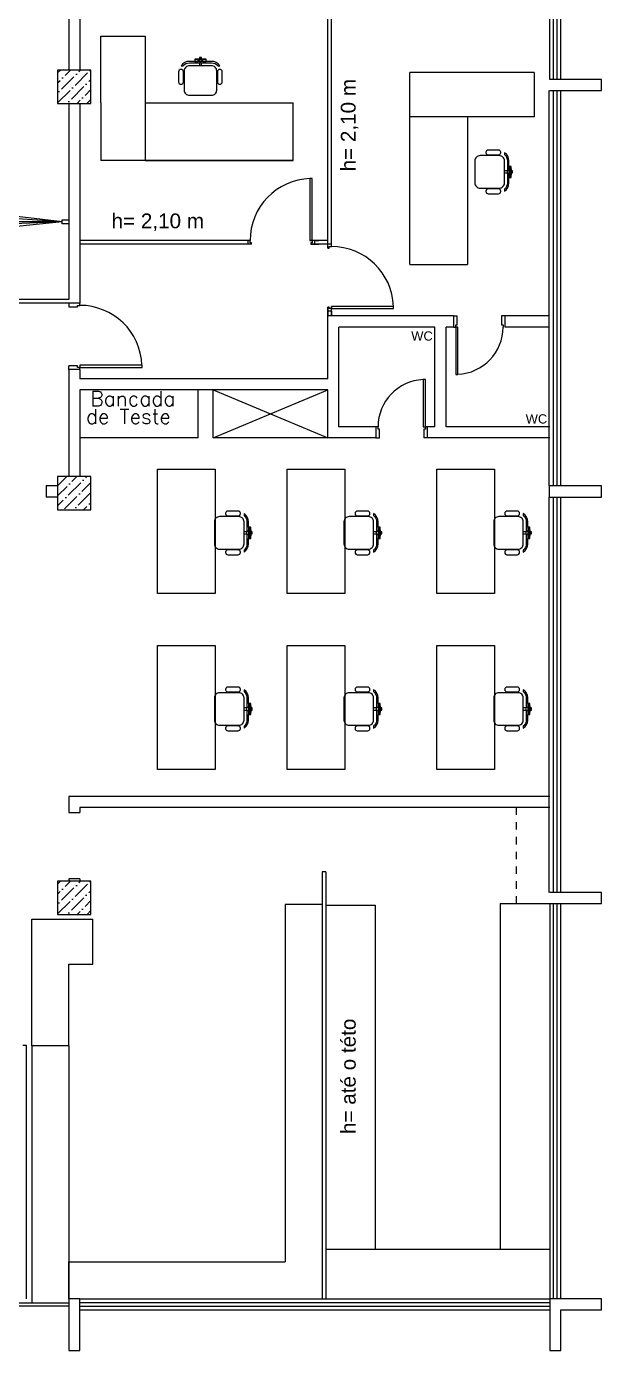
# Model space of a CAD drawing. Extents: x 97.2 to 178.4, y 268.6 to 301.5.
# Drawn here: x 170.61 to 178.38, y 272.59 to 290.51 of the extents above; entities that cross this region are included whole.
import ezdxf

# ---------------------------------------------------------------- set-up
doc = ezdxf.new("R2010")
doc.units = 0
doc.header["$MEASUREMENT"] = 0
doc.linetypes.add('ACAD_ISO03W100', pattern=[30, 12, -18])
for name, color, linetype in [('COTA', 4, 'CONTINUOUS'), ('COTAS', 8, 'CONTINUOUS'), ('DIVISORIA', 1, 'CONTINUOUS'), ('DIVISÓRIA', 1, 'CONTINUOUS'), ('FORMATO', 7, 'CONTINUOUS'), ('JANELA-ESQUADRIAS', 11, 'CONTINUOUS'), ('MOBIL', 7, 'CONTINUOUS'), ('MOBIL-I', 251, 'CONTINUOUS'), ('MÓVEIS', 21, 'CONTINUOUS'), ('PAREDE-ALVENARIA', 7, 'CONTINUOUS'), ('PILAR', 5, 'CONTINUOUS'), ('PISO-NOVO', 8, 'CONTINUOUS'), ('PISOS', 9, 'CONTINUOUS'), ('TEXTO', 8, 'CONTINUOUS'), ('VIDRO', 4, 'CONTINUOUS')]:
    doc.layers.add(name, color=color, linetype=linetype)
doc.styles.add('80CL', font='SIMPLEX', dxfattribs={"bigfont": 'SIMP'})
doc.styles.get("Standard").update_dxf_attribs({"font": 'arial.ttf'})

# ---------------------------------------------------------------- blocks, each defined once
blk = doc.blocks.new('CAD_SECR')
at = {"layer": 'MOBIL'}
for p, q in [((-0.03, -0.05), (-0.03, -0.03)), ((-0.015, -0.05), (-0.03, -0.05)), ((-0.015, -0.05), (-0.015, -0.03)), ((0.015, -0.05), (0.015, -0.03)), ((0.03, -0.03), (0.015, -0.03)), ((0.03, -0.05), (0.015, -0.05)), ((0.03, -0.05), (0.03, -0.03))]:
    blk.add_line(p, q, dxfattribs=at)
for points in [[(-0.015, -0.11), (-0.15, -0.11, 0.414214), (-0.22, -0.18), (-0.22, -0.44, 0.414214), (-0.15, -0.51), (0.15, -0.51, 0.414214), (0.22, -0.44), (0.22, -0.18, 0.414214), (0.15, -0.11), (0.015, -0.11), (0.015, -0.07), (0.15, -0.07, -0.223888), (0.235, -0.11), (0.26, -0.11, 0.255924), (0.15, -0.05), (0.075, -0.05), (0.075, -0.02), (0.015, -0.015), (0.015, 0), (-0.015, 0), (-0.015, -0.015), (-0.075, -0.02), (-0.075, -0.05), (-0.15, -0.05, 0.255924), (-0.26, -0.11), (-0.235, -0.11, -0.223888), (-0.15, -0.07), (-0.015, -0.07)], [(-0.26, -0.16), (-0.265, -0.16, 0.414214), (-0.295, -0.19), (-0.295, -0.33, 0.414214), (-0.265, -0.36), (-0.26, -0.36, 0.414214), (-0.23, -0.33), (-0.23, -0.19, 0.414214)], [(0.23, -0.19), (0.23, -0.33, 0.414214), (0.26, -0.36), (0.265, -0.36, 0.414214), (0.295, -0.33), (0.295, -0.19, 0.414214), (0.265, -0.16), (0.26, -0.16, 0.414214)]]:
    blk.add_lwpolyline(points, format="xyb", close=True, dxfattribs=at)
blk.add_lwpolyline([(-0.015, -0.03), (-0.03, -0.03)], dxfattribs=at)
at = {"layer": 'MOBIL-I'}
blk.add_line((0.015, -0.015), (-0.015, -0.015), dxfattribs=at)
for points in [[(-0.03, -0.03), (-0.075, -0.03)], [(0.015, -0.03), (-0.015, -0.03)], [(0.075, -0.03), (0.03, -0.03)]]:
    blk.add_lwpolyline(points, dxfattribs=at)
for points in [[(-0.075, -0.05), (-0.03, -0.05, -0.255924)], [(-0.015, -0.05), (0.015, -0.05, -0.255924)], [(0.015, -0.07), (-0.015, -0.07, 0.223888)], [(0.015, -0.11), (-0.015, -0.11, 0.414214)], [(0.03, -0.05), (0.075, -0.05, -0.255924)]]:
    blk.add_lwpolyline(points, format="xyb", dxfattribs=at)
blk = doc.blocks.new('A$C3BE83D3F')
at = {"layer": 'MOBIL-I'}
for p, q in [((0, 0), (0, 1.68)), ((0, 1.68), (0.78, 1.68)), ((0.78, 1.68), (0.78, 0)), ((0.78, 0), (0, 0))]:
    blk.add_line(p, q, dxfattribs=at)
at = {"layer": 'MOBIL-I', "rotation": 269.9999999999999}
blk.add_blockref('CAD_SECR', (1.28, 0.819), dxfattribs=at)
blk = doc.blocks.new('A$C6A08318C')
at = {"layer": 'PILAR'}
h = blk.add_hatch(dxfattribs=at)
h.set_pattern_fill('ANSI36', color=256, scale=0.03, angle=360, style=0)
h.set_pattern_definition([(45, (-123.90419, -270.82809), (0.05051394, 0.185217782), [0.238125, -0.047625, 0, -0.047625])])
h.paths.add_polyline_path([(13, 17.327), (13, 16.877), (13.45, 16.877), (13.45, 17.327)])
h = blk.add_hatch(dxfattribs=at)
h.set_pattern_fill('ANSI36', color=256, scale=0.03, angle=360, style=0)
h.set_pattern_definition([(45, (-129.45242, -313.34922), (0.05051394, 0.185217782), [0.238125, -0.047625, 0, -0.047625])])
h.paths.add_polyline_path([(13, 11.827), (13, 11.377), (13.45, 11.377), (13.45, 11.827)])
h = blk.add_hatch(dxfattribs=at)
h.set_pattern_fill('ANSI36', color=256, scale=0.03, angle=360, style=0)
h.set_pattern_definition([(45, (-123.90419, -281.80545), (0.05051394, 0.185217782), [0.238125, -0.047625, 0, -0.047625])])
h.paths.add_polyline_path([(13, 6.35), (13, 5.9), (13.45, 5.9), (13.45, 6.35)])
at = {"layer": 'COTA', "linetype": 'ACAD_ISO03W100', "ltscale": 0.005}
blk.add_line((19.2, 6.05), (19.2, 7.347), dxfattribs=at)
at = {"layer": 'DIVISORIA', "linetype": 'ACAD_ISO03W100'}
for p, q in [((16.65, 14.97), (16.65, 18.05)), ((16.7, 14.97), (16.7, 18.05))]:
    blk.add_line(p, q, dxfattribs=at)
at = {"layer": 'DIVISORIA'}
for p, q in [((15.6, 15.02), (13.3, 15.02)), ((15.62, 14.97), (13.3, 14.97)), ((16.65, 15.02), (16.41, 15.02)), ((16.47, 14.97), (16.53, 14.97)), ((13.15, 14.224), (11.75, 14.224)), ((13.15, 14.174), (11.75, 14.174)), ((16.573, 6.477), (16.573, 0.7)), ((16.623, 6.477), (16.573, 6.477)), ((16.623, 6.477), (16.623, 0.7)), ((12.65, 5.837), (13.474, 5.837)), ((12.65, 4.123), (12.65, 5.837)), ((13.474, 5.229), (13.474, 5.837)), ((13.15, 4.123), (13.15, 5.229)), ((13.15, 5.229), (13.474, 5.229)), ((12.579, 4.126), (12.529, 4.126)), ((12.579, 0.7), (12.579, 4.126))]:
    blk.add_line(p, q, dxfattribs=at)
at = {"layer": 'DIVISÓRIA'}
for p, q in [((16.65, 14.97), (16.42, 14.97)), ((16.47, 15.02), (16.53, 15.02))]:
    blk.add_line(p, q, dxfattribs=at)
at = {"layer": 'FORMATO'}
for p, q in [((12.35, 0.645), (13.15, 0.645)), ((12.35, 0.605), (13.15, 0.605))]:
    blk.add_line(p, q, dxfattribs=at)
at = {"layer": 'JANELA-ESQUADRIAS'}
for p, q in [((15.57, 15.02), (15.57, 14.97)), ((15.6, 15.02), (15.57, 15.02)), ((15.62, 14.97), (15.57, 14.97)), ((15.6, 14.99), (15.6, 15.02)), ((15.62, 14.99), (15.6, 14.99)), ((15.62, 14.97), (15.62, 14.99)), ((16.44, 14.99), (16.42, 14.99)), ((16.42, 14.99), (16.42, 14.97)), ((16.42, 14.97), (16.47, 14.97)), ((16.44, 15.02), (16.44, 14.99)), ((16.47, 15.02), (16.44, 15.02)), ((16.47, 15.02), (16.47, 14.97)), ((16.7, 14.97), (16.65, 14.97)), ((16.65, 14.92), (16.65, 14.97)), ((16.65, 14.92), (16.67, 14.92)), ((16.67, 14.94), (16.7, 14.94)), ((16.67, 14.92), (16.67, 14.94)), ((16.7, 14.94), (16.7, 14.97)), ((13.15, 14.174), (13.15, 14.124)), ((13.3, 14.174), (13.15, 14.174)), ((13.3, 14.144), (13.3, 14.174)), ((13.15, 14.124), (13.27, 14.124)), ((13.27, 14.124), (13.27, 14.144)), ((13.27, 14.144), (13.3, 14.144)), ((16.65, 14), (16.65, 14.12)), ((16.67, 14.12), (16.65, 14.12)), ((16.65, 14.12), (16.65, 14.07)), ((16.65, 14.07), (16.7, 14.07)), ((16.65, 14.07), (16.65, 14)), ((16.67, 14.1), (16.67, 14.12)), ((16.7, 14.1), (16.67, 14.1)), ((16.7, 14), (16.7, 14.13)), ((16.7, 14.07), (16.7, 14.1)), ((16.7, 14.07), (16.7, 14)), ((18.35, 14), (18.4, 14)), ((18.35, 14), (18.35, 13.85)), ((18.4, 13.88), (18.4, 14)), ((19.05, 14), (19, 14)), ((19, 14), (19, 13.88)), ((19.05, 13.85), (19.05, 14)), ((18.35, 13.85), (18.38, 13.85)), ((18.38, 13.88), (18.4, 13.88)), ((18.38, 13.85), (18.38, 13.88)), ((19, 13.88), (19.02, 13.88)), ((19.02, 13.88), (19.02, 13.85)), ((13.27, 13.324), (13.15, 13.324)), ((13.15, 13.274), (13.15, 13.324)), ((13.3, 13.274), (13.15, 13.274)), ((13.27, 13.304), (13.27, 13.324)), ((13.3, 13.304), (13.27, 13.304)), ((13.3, 13.274), (13.3, 13.304)), ((17.33, 12.5), (17.3, 12.5)), ((17.3, 12.5), (17.3, 12.35)), ((17.33, 12.47), (17.33, 12.5)), ((17.35, 12.47), (17.33, 12.47)), ((17.35, 12.35), (17.35, 12.47)), ((17.97, 12.47), (17.95, 12.47)), ((17.95, 12.47), (17.95, 12.35)), ((18, 12.5), (17.97, 12.5)), ((17.97, 12.5), (17.97, 12.47)), ((18, 12.35), (18, 12.5)), ((17.3, 12.35), (17.35, 12.35)), ((18, 12.35), (17.95, 12.35))]:
    blk.add_line(p, q, dxfattribs=at)
for points in [[(16.44, 15.02), (16.44, 15.86), (16.41, 15.86), (16.41, 15.02)], [(16.7, 14.1), (17.54, 14.1), (17.54, 14.13), (16.7, 14.13)], [(18.38, 13.85), (18.38, 13.21), (18.41, 13.21), (18.41, 13.85)], [(13.3, 13.304), (14.14, 13.304), (14.14, 13.334), (13.3, 13.334)], [(17.97, 12.5), (17.97, 13.14), (17.94, 13.14), (17.94, 12.5)]]:
    blk.add_lwpolyline(points, close=True, dxfattribs=at)
at = {"layer": 'MOBIL'}
for p, q in [((15.1, 13), (16.65, 12.35)), ((16.65, 12.35), (15.1, 12.35))]:
    blk.add_line(p, q, dxfattribs=at)
at = {"layer": 'MOBIL-I'}
for p, q in [((13.582, 16.885), (13.582, 17.785)), ((13.582, 17.785), (14.182, 17.785)), ((17.759, 14.697), (17.759, 17.297)), ((19.439, 17.297), (19.439, 16.697)), ((14.182, 16.885), (16.182, 16.885)), ((19.439, 16.697), (17.759, 16.697)), ((18.539, 16.697), (18.539, 14.697)), ((16.182, 16.105), (13.582, 16.105)), ((17.759, 14.697), (18.539, 14.697)), ((14.9, 12.35), (14.9, 13)), ((15.1, 12.35), (15.1, 13)), ((15.1, 12.35), (16.65, 13)), ((14.9, 12.35), (13.3, 12.35))]:
    blk.add_line(p, q, dxfattribs=at)
at = {"layer": 'MÓVEIS'}
for p, q in [((16.073, 6.035), (16.073, 1.2)), ((16.573, 6.035), (16.073, 6.035)), ((16.623, 6.027), (17.293, 6.027)), ((17.293, 6.027), (17.293, 1.37)), ((18.98, 6.05), (18.98, 1.37)), ((18.98, 6.05), (19.75, 6.05)), ((12.65, 4.123), (12.65, 0.645)), ((13.15, 4.123), (12.65, 4.123)), ((13.15, 4.123), (13.15, 0.7)), ((16.623, 1.37), (19.65, 1.37)), ((13.15, 1.2), (16.073, 1.2)), ((13.15, 0.7), (13.15, 1.2))]:
    blk.add_line(p, q, dxfattribs=at)
at = {"layer": 'PAREDE-ALVENARIA'}
for p, q in [((19.65, 17.2), (19.65, 22.55)), ((19.8, 17.2), (19.8, 22.55)), ((13.15, 18.305), (13.15, 17.327)), ((13.3, 18.05), (13.3, 17.327)), ((19.641, 11.7), (19.641, 17.05)), ((20.35, 17.2), (19.65, 17.2)), ((19.65, 17.05), (20.35, 17.05)), ((19.8, 11.7), (19.8, 17.05)), ((20.35, 17.05), (20.35, 17.2)), ((13.15, 16.877), (13.15, 14.224)), ((13.3, 16.877), (13.3, 14.174)), ((18.35, 14), (16.65, 14)), ((16.65, 13.15), (16.65, 14)), ((19.641, 14), (19.05, 14)), ((18.1, 13.85), (16.8, 13.85)), ((16.8, 12.5), (16.8, 13.85)), ((18.1, 12.5), (18.1, 13.85)), ((18.35, 13.85), (18.25, 13.85)), ((18.25, 12.5), (18.25, 13.85)), ((18.35, 13.85), (18.25, 13.85)), ((19.641, 13.85), (19.05, 13.85)), ((13.15, 13.274), (13.15, 11.827)), ((13.3, 13.274), (13.3, 13.15)), ((16.65, 13.15), (13.3, 13.15)), ((16.65, 13), (13.3, 13)), ((13.3, 13), (13.3, 11.827)), ((16.65, 12.35), (16.65, 13)), ((17.3, 12.5), (16.8, 12.5)), ((18.1, 12.5), (18, 12.5)), ((19.65, 12.5), (18.25, 12.5)), ((17.3, 12.35), (16.65, 12.35)), ((19.65, 12.35), (18, 12.35)), ((13, 11.7), (12.845, 11.7)), ((12.845, 11.7), (12.845, 11.55)), ((20.35, 11.7), (19.641, 11.7)), ((19.641, 11.7), (19.641, 11.55)), ((20.35, 11.55), (20.35, 11.7)), ((13, 11.55), (12.845, 11.55)), ((19.641, 6.2), (19.641, 11.55)), ((19.641, 11.55), (20.35, 11.55)), ((19.8, 6.2), (19.8, 11.55)), ((19.65, 7.497), (13.15, 7.497)), ((13.15, 7.497), (13.15, 7.281)), ((13.15, 7.347), (13.15, 7.281)), ((19.65, 7.347), (13.3, 7.347)), ((13.3, 7.347), (13.3, 7.281)), ((13.15, 7.281), (13.3, 7.281)), ((13.15, 6.381), (13.15, 6.35)), ((13.3, 6.381), (13.15, 6.381)), ((13.3, 6.381), (13.3, 6.35)), ((20.35, 6.2), (19.65, 6.2)), ((20.35, 6.05), (20.35, 6.2)), ((19.65, 6.05), (20.35, 6.05)), ((19.65, 6.05), (19.65, 0.7)), ((19.8, 0.7), (19.8, 6.05)), ((13.3, 0.7), (19.65, 0.7)), ((13.3, 0.55), (19.65, 0.55))]:
    blk.add_line(p, q, dxfattribs=at)
blk.add_lwpolyline([(13.15, 0), (13.3, 0), (13.3, 0.7), (13.15, 0.7)], close=True, dxfattribs=at)
for points in [[(19.8, 0.55), (20.35, 0.55), (20.35, 0.7), (19.65, 0.7), (19.65, 0.55)], [(19.8, 0.7), (19.65, 0.7), (19.65, 0), (19.8, 0), (19.8, 0.55)]]:
    blk.add_lwpolyline(points, dxfattribs=at)
at = {"layer": 'PILAR'}
for points in [[(13, 16.877), (13.45, 16.877), (13.45, 17.327), (13, 17.327)], [(13, 11.377), (13.45, 11.377), (13.45, 11.827), (13, 11.827)], [(13, 5.9), (13.45, 5.9), (13.45, 6.35), (13, 6.35)]]:
    blk.add_lwpolyline(points, close=True, dxfattribs=at)
at = {"layer": 'PISOS'}
for centre, radius, start, end in [((16.44, 15.02), 0.84, 92.0454, 180), ((16.7, 14.1), 0.84, 2.0454, 90), ((13.3, 13.304), 0.84, 2.0454, 90), ((18.38, 13.85), 0.64, 272.6838, 360), ((17.97, 12.5), 0.64, 92.6838, 180)]:
    blk.add_arc(centre, radius, start, end, dxfattribs=at)
at = {"layer": 'TEXTO'}
for p, q in [((14.182, 17.785), (14.182, 16.885)), ((19.439, 17.297), (17.759, 17.297)), ((13.582, 16.885), (13.582, 16.105)), ((14.182, 16.885), (14.182, 16.885)), ((14.182, 16.885), (14.182, 16.105)), ((16.182, 16.105), (16.182, 16.885)), ((14.182, 16.105), (16.182, 16.105))]:
    blk.add_line(p, q, dxfattribs=at)
at = {"layer": 'VIDRO'}
for p, q in [((19.7, 17.2), (19.7, 22.55)), ((19.75, 17.2), (19.75, 22.55)), ((19.7, 11.7), (19.7, 17.05)), ((19.75, 11.7), (19.75, 17.05)), ((19.7, 6.2), (19.7, 11.55)), ((19.75, 6.2), (19.75, 11.55)), ((19.7, 0.7), (19.7, 6.05)), ((19.75, 0.7), (19.75, 6.05)), ((13.3, 0.65), (19.65, 0.65)), ((13.3, 0.6), (19.65, 0.6))]:
    blk.add_line(p, q, dxfattribs=at)
at = {"layer": 'COTA'}
for p in [(14.349, 10.246), (16.1, 10.246), (18.123, 10.246), (14.349, 7.863), (16.1, 7.863), (18.123, 7.863)]:
    blk.add_blockref('A$C3BE83D3F', p, dxfattribs=at)
at = {"layer": 'MOBIL-I'}
for p, rotation in [((14.93, 17.496), 359.9999999999999), ((19.149, 15.95), 269.9999999999999)]:
    blk.add_blockref('CAD_SECR', p, dxfattribs=dict(at, rotation=rotation))
at = {"layer": 'COTA', "color": 0, "linetype": 'ACAD_ISO03W100', "char_height": 0.2, "attachment_point": 1, "rotation": 90}
for s, insert, width in [('h= 2,10 m', (16.827, 15.957), 1.34993), ('h= até o této', (16.828, 2.93), 1.59677)]:
    blk.add_mtext(s, dxfattribs=dict(at, insert=insert, width=width))
at = {"layer": 'COTA', "color": 0, "linetype": 'ACAD_ISO03W100', "insert": (13.728, 15.387), "char_height": 0.2, "width": 1.34993, "attachment_point": 1}
blk.add_mtext('h= 2,10 m', dxfattribs=at)
at = {"layer": 'PAREDE-ALVENARIA'}
for p in [(17.779, 13.667), (19.326, 12.545)]:
    blk.add_text('WC', height=0.1251, dxfattribs=at).set_placement(p)
at = {"layer": 'TEXTO', "style": '80CL'}
for s, p in [('Bancada', (13.442, 12.781)), ('de Teste', (13.381, 12.541))]:
    blk.add_text(s, height=0.2, dxfattribs=at).set_placement(p)

msp = doc.modelspace()

# ---------------------------------------------------------------- linework, layer by layer
at = {"layer": 'PISO-NOVO', "color": 2}
for p, q in [((171.09, 287.86), (165.031, 288.593)), ((171.091, 287.86), (164.58, 288.313)), ((171.089, 287.86), (164.092, 287.886)), ((171.091, 287.86), (164.495, 287.595)), ((171.089, 287.86), (164.842, 287.234))]:
    msp.add_line(p, q, dxfattribs=at)
msp.add_lwpolyline([(171.089, 287.889), (171.179, 287.889), (171.179, 287.837), (171.089, 287.837)], close=True, dxfattribs=at)

# ---------------------------------------------------------------- block references
at = {"layer": 'COTAS'}
msp.add_blockref('A$C6A08318C', (158.03, 272.588), dxfattribs=at)

doc.saveas('drawing.dxf')
